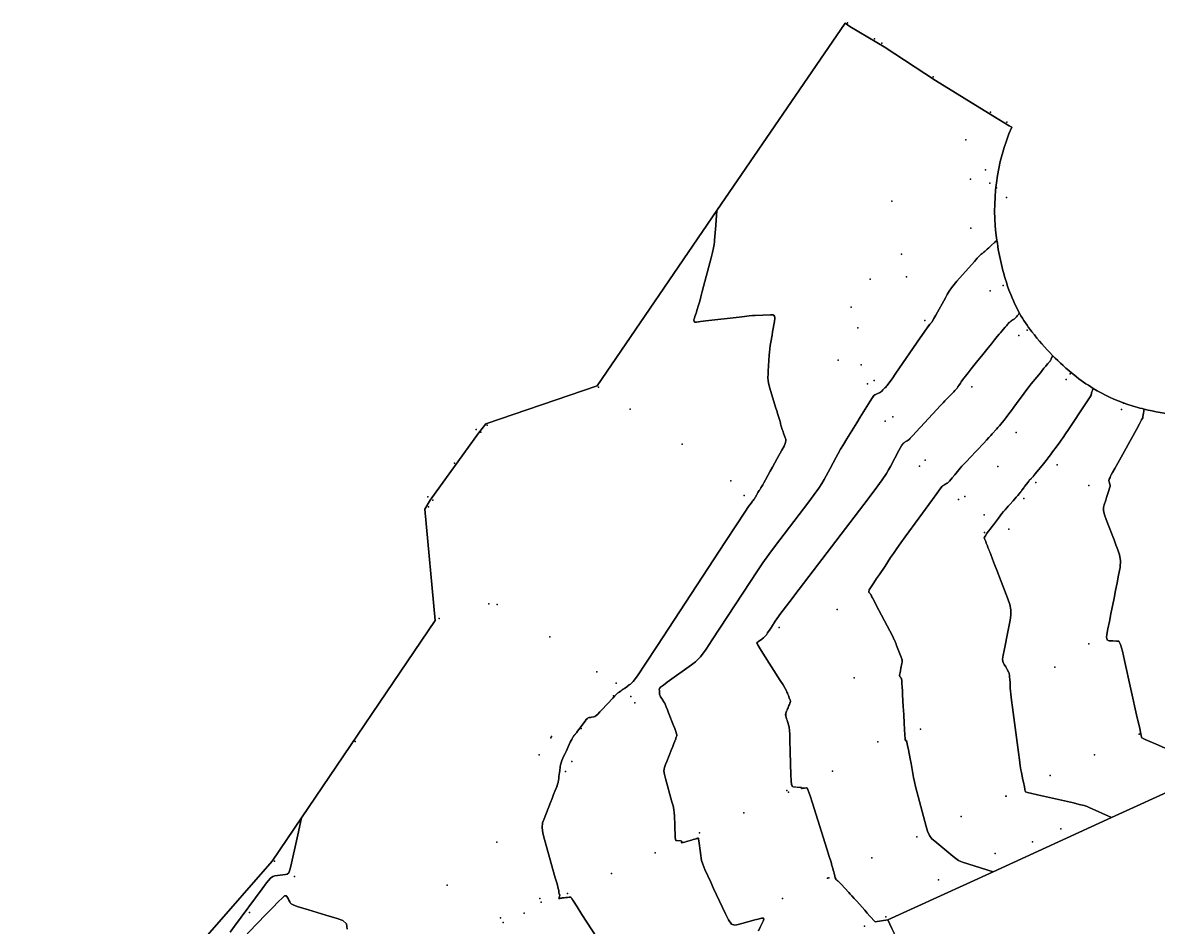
# Model space of a CAD drawing. Extents: x 4 to 139, y 4 to 137.
# Drawn here: x 31.6 to 88, y 92.1 to 137.1 of the extents above; entities that cross this region are included whole.
import ezdxf

# ---------------------------------------------------------------- set-up
doc = ezdxf.new("R2010")
doc.units = 0
for name, color, linetype in [('3D_PONTOS', 1, 'CONTINUOUS'), ('BOUNDARY', 7, 'CONTINUOUS'), ('TOPOGRAPHY', 7, 'CONTINUOUS')]:
    doc.layers.add(name, color=color, linetype=linetype)

msp = doc.modelspace()

# ---------------------------------------------------------------- linework, layer by layer
at = {"layer": '3D_PONTOS'}
for p in [(72.535, 137.054, 84.831), (73.865, 136.251, 84.764), (74.228, 136.037, 84.76), (76.788, 134.367, 84.793), (79.625, 132.614, 84.755), (80.435, 132.116, 84.758), (78.41, 131.234, 84.787), (79.381, 129.746, 84.765), (78.642, 129.278, 84.764), (79.603, 129.09, 84.761), (79.921, 128.854, 84.848), (74.727, 128.194, 84.828), (80.431, 128.368, 84.853), (78.651, 126.85, 84.638), (75.207, 125.563, 84.815), (73.645, 124.316, 84.867), (75.456, 124.43, 84.744), (79.616, 123.739, 84.262), (80.258, 124.007, 84.243), (72.714, 122.928, 84.878), (73.042, 121.905, 84.857), (76.364, 122.27, 84.519), (81.037, 121.52, 83.831), (81.456, 121.791, 83.807), (72.063, 120.288, 84.911), (73.199, 120.063, 84.767), (83.586, 119.619, 83.222), (73.518, 119.119, 84.58), (73.851, 119.29, 84.583), (83.389, 119.341, 83.239), (60.162, 118.95, 85.145), (78.696, 118.977, 83.87), (86.236, 118.158, 82.647), (61.732, 117.857, 85.079), (74.773, 117.487, 84.21), (86.141, 117.844, 82.652), (54.079, 116.859, 85.714), (54.62, 117.062, 85.712), (74.399, 117.27, 84.213), (54.317, 116.718, 85.665), (80.897, 116.71, 83.317), (64.308, 116.119, 85.118), (53.008, 115.18, 85.709), (76.389, 115.329, 83.729), (82.946, 115.091, 82.867), (76.101, 115.022, 83.719), (79.993, 115.017, 83.239), (66.735, 114.299, 85.075), (81.884, 114.223, 82.914), (84.521, 114.074, 82.584), (51.682, 113.514, 85.738), (67.394, 113.573, 85.066), (78.35, 113.522, 83.287), (81.278, 113.43, 82.916), (51.72, 113.013, 85.726), (51.924, 113.349, 85.699), (78.035, 113.373, 83.289), (79.322, 112.612, 83.064), (79.331, 111.73, 82.988), (80.539, 111.894, 82.889), (54.711, 108.192, 85.277), (55.132, 108.167, 85.269), (72.013, 107.904, 83.644), (52.243, 107.464, 85.385), (69.131, 107.018, 83.875), (57.749, 106.558, 85.263), (84.523, 106.211, 82.565), (82.833, 105.048, 82.778), (60.076, 104.817, 85.185), (72.864, 104.51, 83.709), (61.028, 104.254, 85.12), (60.908, 103.617, 84.888), (61.76, 103.593, 84.634), (61.97, 103.272, 84.614), (57.787, 101.544, 85.145), (57.828, 101.606, 85.159), (59.299, 101.999, 84.937), (76.147, 101.965, 83.417), (87.009, 101.724, 82.497), (87.063, 101.733, 82.497), (48.071, 101.354, 85.421), (74.032, 101.343, 83.618), (57.208, 100.692, 85.156), (84.789, 100.693, 82.688), (58.511, 99.862, 84.968), (58.83, 100.356, 84.954), (71.787, 99.878, 83.87), (82.587, 99.662, 82.882), (69.514, 98.925, 84.06), (69.6, 98.847, 84.079), (80.388, 98.643, 83.074), (80.409, 98.638, 83.073), (67.381, 97.814, 84.285), (78.178, 97.63, 83.283), (65.173, 96.817, 84.487), (75.979, 96.613, 83.541), (83.116, 97.017, 83.198), (55.103, 96.349, 85.171), (81.714, 96.37, 83.315), (44.071, 95.418, 85.528), (62.976, 95.819, 84.663), (73.733, 95.584, 83.801), (79.855, 95.785, 83.413), (60.796, 94.802, 84.831), (45.065, 94.648, 85.482), (52.639, 94.228, 85.316), (71.528, 94.572, 84.024), (71.595, 94.591, 84.025), (77.04, 94.478, 83.658), (58.624, 93.801, 85.003), (57.252, 93.56, 85.072), (57.309, 93.382, 85.063), (69.299, 93.564, 84.256), (42.819, 92.855, 85.403), (55.283, 92.597, 85.193), (56.471, 92.827, 85.163), (74.423, 92.648, 83.955), (55.421, 92.368, 85.185), (73.366, 92.187, 84.05)]:
    msp.add_point(p, dxfattribs=at)
at = {"layer": 'BOUNDARY'}
msp.add_lwpolyline([(31.557, 81.242), (43.949, 95.418), (45.402, 97.56), (52.05, 107.359), (51.528, 112.9), (51.791, 113.334), (54.195, 116.675), (54.563, 117.136), (60.086, 119.018), (66.039, 127.727), (72.403, 137.039), (72.651, 136.87), (73.981, 136.067), (74.344, 135.853), (76.904, 134.183), (79.746, 132.43), (80.551, 131.932), (80.685, 131.865, 0.139837), (79.948, 126.251, 0.048914), (80.515, 123.872, 0.045246), (81.075, 122.625, 0.036807), (81.69, 121.699, 0.029936), (82.714, 120.53, 0.028088), (83.796, 119.551, 0.033617), (84.733, 118.894, 0.054092), (86.4, 118.116, 0.022033), (87.269, 117.861, 0.039314), (88.863, 117.601, 0.04517)], format="xyb", dxfattribs=at)
msp.add_lwpolyline([(89.132, 99.176), (85.643, 97.579), (79.763, 94.888), (74.529, 92.493), (74.723, 92.07), (75.831, 89.656), (76.303, 88.629), (76.673, 87.823), (77.397, 86.247), (78.092, 84.733), (78.887, 83.001), (79.683, 81.268), (80.478, 79.536), (81.158, 78.054), (81.93, 76.373), (82.702, 74.692), (83.474, 73.01), (84.317, 71.175), (85.131, 69.401), (85.946, 67.628), (86.76, 65.854), (87.92, 63.327), (88.347, 62.398)], dxfattribs=at)
at = {"layer": 'TOPOGRAPHY'}
for points in [[(68.101, 91.944), (68.195, 92.139), (68.242, 92.237), (68.289, 92.335), (68.336, 92.433), (68.374, 92.525), (68.359, 92.581), (68.254, 92.577), (68.096, 92.537), (67.928, 92.491), (67.761, 92.445), (67.092, 92.262), (66.925, 92.231), (66.764, 92.29), (66.612, 92.5), (66.464, 92.8), (66.318, 93.115), (65.879, 94.061), (65.733, 94.376), (65.586, 94.691), (65.445, 94.998), (65.337, 95.257), (65.282, 95.437), (65.26, 95.569), (65.243, 95.692), (65.21, 95.94), (65.16, 96.311), (65.144, 96.43), (65.131, 96.518), (65.125, 96.554), (65.123, 96.558), (65.114, 96.556), (65.109, 96.555), (65.084, 96.547), (65.024, 96.53), (64.944, 96.506), (64.86, 96.481), (64.777, 96.457), (64.526, 96.383), (64.443, 96.358), (64.363, 96.335), (64.282, 96.315), (64.28, 96.329), (64.294, 96.388), (64.294, 96.398), (64.286, 96.406), (64.264, 96.411), (64.232, 96.414), (64.035, 96.432), (64.003, 96.441), (63.978, 96.488), (63.965, 96.597), (63.959, 96.744), (63.949, 97.051), (63.944, 97.204), (63.929, 97.664), (63.922, 97.819), (63.903, 97.985), (63.862, 98.167), (63.809, 98.359), (63.48, 99.523), (63.43, 99.715), (63.408, 99.896), (63.434, 100.058), (63.488, 100.209), (63.548, 100.359), (63.666, 100.658), (63.784, 100.957), (63.844, 101.107), (63.901, 101.251), (63.946, 101.365), (63.97, 101.429), (63.982, 101.462), (63.992, 101.49), (64.002, 101.518), (64.023, 101.574), (64.043, 101.63), (64.05, 101.664), (64.04, 101.729), (64, 101.848), (63.942, 101.998), (63.882, 102.154), (63.821, 102.309), (63.7, 102.621), (63.639, 102.777), (63.579, 102.932), (63.52, 103.083), (63.469, 103.206), (63.432, 103.281), (63.404, 103.328), (63.378, 103.37), (63.351, 103.412), (63.324, 103.455), (63.297, 103.497), (63.244, 103.581), (63.218, 103.623), (63.199, 103.663), (63.19, 103.7), (63.188, 103.735), (63.185, 103.805), (63.182, 103.874), (63.181, 103.909), (63.18, 103.944), (63.187, 103.983), (63.244, 104.05), (63.385, 104.161), (63.577, 104.3), (64.778, 105.16), (64.983, 105.317), (65.217, 105.559), (65.499, 105.943), (65.81, 106.412), (67.704, 109.308), (68.018, 109.786), (68.324, 110.237), (68.617, 110.641), (68.902, 111.018), (70.602, 113.253), (70.877, 113.617), (71.107, 113.935), (71.259, 114.174), (71.366, 114.366), (71.465, 114.551), (71.663, 114.92), (71.96, 115.473), (72.062, 115.661), (72.18, 115.87), (72.327, 116.114), (72.491, 116.38), (72.992, 117.187), (73.158, 117.456), (73.492, 117.994), (73.652, 118.252), (73.773, 118.444), (73.835, 118.537), (73.901, 118.58), (73.932, 118.594), (73.958, 118.606), (74.038, 118.643), (74.065, 118.656), (74.092, 118.668), (74.118, 118.68), (74.145, 118.693), (74.175, 118.713), (74.208, 118.742), (74.243, 118.778), (74.279, 118.814), (74.315, 118.85), (74.351, 118.887), (74.387, 118.923), (74.423, 118.96), (74.459, 118.996), (74.502, 119.044), (74.586, 119.155), (74.739, 119.372), (74.934, 119.653), (76.144, 121.405), (76.338, 121.686), (76.483, 121.895), (76.555, 121.998), (76.606, 122.062), (76.62, 122.078), (76.631, 122.091), (76.642, 122.104), (76.653, 122.117), (76.664, 122.13), (76.675, 122.143), (76.698, 122.169), (76.712, 122.188), (76.748, 122.247), (76.819, 122.371), (76.911, 122.535), (77.39, 123.386), (77.486, 123.556), (77.584, 123.726), (77.694, 123.894), (77.824, 124.058), (77.966, 124.222), (78.832, 125.198), (78.971, 125.355), (79.079, 125.475), (79.136, 125.533), (79.162, 125.554), (79.224, 125.598), (79.245, 125.613), (79.266, 125.628), (79.287, 125.643), (79.309, 125.66), (79.345, 125.69), (79.402, 125.742), (79.472, 125.807), (79.544, 125.874), (79.688, 126.009), (79.832, 126.143), (79.904, 126.21), (79.948, 126.251, -0.139837), (80.685, 131.865), (80.685, 131.865), (80.551, 131.932), (79.746, 132.43), (76.904, 134.183), (74.344, 135.853), (73.981, 136.067), (72.651, 136.87), (72.403, 137.039), (66.039, 127.727), (65.963, 126.768), (65.953, 126.649), (65.934, 126.41), (65.925, 126.291), (65.916, 126.172), (65.903, 126.046), (65.875, 125.881), (65.821, 125.649), (65.751, 125.378), (65.314, 123.713), (65.244, 123.444), (65.184, 123.222), (65.143, 123.079), (65.113, 122.984), (65.058, 122.809), (65.002, 122.635), (64.974, 122.548), (64.946, 122.46), (64.92, 122.376), (64.901, 122.311), (64.897, 122.278), (64.901, 122.264), (64.906, 122.253), (64.916, 122.23), (64.932, 122.197), (64.948, 122.188), (65.032, 122.19), (65.229, 122.209), (65.492, 122.24), (67.143, 122.435), (67.412, 122.466), (67.644, 122.491), (67.813, 122.505), (67.946, 122.512), (68.702, 122.548), (68.822, 122.547), (68.903, 122.501), (68.919, 122.382), (68.896, 122.218), (68.809, 121.704), (68.78, 121.533), (68.721, 121.19), (68.693, 121.02), (68.669, 120.853), (68.653, 120.692), (68.642, 120.535), (68.588, 119.752), (68.578, 119.596), (68.57, 119.438), (68.579, 119.272), (68.616, 119.093), (68.671, 118.906), (68.956, 117.965), (69.013, 117.776), (69.068, 117.594), (69.113, 117.444), (69.141, 117.351), (69.159, 117.291), (69.175, 117.236), (69.191, 117.181), (69.207, 117.127), (69.223, 117.072), (69.239, 117.018), (69.255, 116.963), (69.271, 116.908), (69.289, 116.852), (69.308, 116.793), (69.329, 116.733), (69.35, 116.672), (69.413, 116.49), (69.434, 116.43), (69.456, 116.369), (69.471, 116.302), (69.452, 116.198), (69.376, 116.031), (69.266, 115.827), (69.035, 115.406), (68.804, 114.984), (68.688, 114.774), (68.572, 114.563), (68.46, 114.359), (68.37, 114.197), (68.316, 114.102), (68.283, 114.049), (68.225, 113.955), (68.167, 113.862), (68.138, 113.815), (68.109, 113.768), (68.081, 113.723), (68.057, 113.683), (68.041, 113.654), (68.028, 113.632), (68.017, 113.61), (68.005, 113.589), (67.994, 113.567), (67.982, 113.546), (67.971, 113.524), (67.949, 113.484), (67.929, 113.452), (67.902, 113.415), (67.87, 113.373), (67.837, 113.33), (67.804, 113.286), (67.738, 113.199), (67.672, 113.112), (67.617, 113.035), (67.427, 112.75), (67.015, 112.122), (66.47, 111.288), (63.061, 106.074), (62.514, 105.24), (62.094, 104.612), (61.886, 104.328), (61.804, 104.25), (61.744, 104.207), (61.684, 104.164), (61.564, 104.078), (61.444, 103.992), (61.386, 103.951), (61.336, 103.915), (61.301, 103.891), (61.276, 103.873), (61.251, 103.857), (61.179, 103.807), (61.154, 103.79), (61.13, 103.774), (61.102, 103.753), (61.054, 103.708), (60.971, 103.621), (60.867, 103.51), (60.331, 102.936), (60.224, 102.821), (60.12, 102.711), (60.032, 102.627), (59.973, 102.59), (59.93, 102.579), (59.811, 102.561), (59.771, 102.555), (59.691, 102.543), (59.651, 102.533), (59.605, 102.505), (59.55, 102.445), (59.489, 102.365), (59.427, 102.282), (59.243, 102.034), (59.182, 101.951), (59.12, 101.869), (59.061, 101.789), (59.016, 101.73), (58.992, 101.7), (58.965, 101.682), (58.96, 101.679), (58.953, 101.67), (58.942, 101.652), (58.928, 101.629), (58.913, 101.606), (58.899, 101.582), (58.885, 101.558), (58.87, 101.534), (58.856, 101.51), (58.842, 101.486), (58.826, 101.459), (58.8, 101.409), (58.759, 101.32), (58.707, 101.21), (58.602, 100.981), (58.549, 100.866), (58.496, 100.752), (58.443, 100.637), (58.39, 100.523), (58.339, 100.409), (58.298, 100.299), (58.274, 100.197), (58.259, 100.099), (58.233, 99.905), (58.22, 99.808), (58.194, 99.614), (58.181, 99.517), (58.169, 99.423), (58.158, 99.348), (58.149, 99.306), (58.142, 99.283), (58.136, 99.263), (58.129, 99.243), (58.122, 99.223), (58.116, 99.203), (58.109, 99.184), (58.097, 99.147), (58.065, 99.064), (58.007, 98.916), (57.931, 98.723), (57.851, 98.523), (57.772, 98.322), (57.455, 97.52), (57.382, 97.315), (57.352, 97.081), (57.393, 96.798), (57.475, 96.486), (58.013, 94.587), (58.099, 94.283), (58.163, 94.053), (58.189, 93.947), (58.193, 93.916), (58.194, 93.896), (58.196, 93.838), (58.197, 93.8), (58.198, 93.781), (58.2, 93.767), (58.203, 93.762), (58.207, 93.76), (58.227, 93.759), (58.238, 93.758), (58.235, 93.735), (58.23, 93.715), (58.22, 93.673), (58.216, 93.652), (58.211, 93.631), (58.201, 93.588), (58.197, 93.568), (58.196, 93.554), (58.201, 93.55), (58.21, 93.551), (58.229, 93.557), (58.257, 93.565), (58.285, 93.573), (58.298, 93.577), (58.317, 93.582), (58.333, 93.582), (58.361, 93.583), (58.367, 93.583), (58.383, 93.585), (58.413, 93.589), (58.453, 93.594), (58.534, 93.604), (58.615, 93.614), (58.696, 93.624), (58.735, 93.629), (58.777, 93.63), (58.788, 93.617), (58.799, 93.599), (58.821, 93.564), (58.837, 93.539), (58.915, 93.419), (59.095, 93.14), (59.337, 92.766), (60.85, 90.426)], [(74.723, 92.07), (74.529, 92.493), (73.901, 92.398), (73.643, 92.685), (73.511, 92.832), (73.38, 92.979), (73.248, 93.126), (72.984, 93.419), (72.855, 93.563), (72.743, 93.687), (72.66, 93.778), (72.593, 93.85), (72.209, 94.262), (72.148, 94.328), (72.098, 94.38), (72.07, 94.408), (72.054, 94.422), (72.04, 94.433), (72.026, 94.445), (72.012, 94.456), (71.998, 94.468), (71.984, 94.479), (71.948, 94.508), (71.921, 94.591), (71.902, 94.663), (71.862, 94.812), (71.842, 94.886), (71.822, 94.961), (71.782, 95.11), (71.757, 95.198), (71.708, 95.361), (71.617, 95.652), (71.502, 96.018), (70.782, 98.294), (70.666, 98.657), (70.576, 98.926), (70.527, 99.036), (70.503, 99.05), (70.484, 99.049), (70.386, 99.044), (70.367, 99.043), (70.351, 99.042), (70.338, 99.04), (70.328, 99.038), (70.318, 99.037), (70.288, 99.031), (70.278, 99.03), (70.248, 99.024), (70.244, 99.06), (70.241, 99.065), (70.226, 99.069), (70.19, 99.074), (70.142, 99.078), (69.797, 99.109), (69.753, 99.208), (69.731, 99.413), (69.72, 99.689), (69.702, 100.264), (69.683, 100.838), (69.665, 101.413), (69.655, 101.692), (69.643, 101.916), (69.626, 102.05), (69.606, 102.131), (69.545, 102.345), (69.525, 102.416), (69.505, 102.487), (69.485, 102.559), (69.455, 102.674), (69.468, 102.756), (69.488, 102.811), (69.51, 102.866), (69.553, 102.976), (69.575, 103.031), (69.597, 103.086), (69.618, 103.141), (69.64, 103.195), (69.656, 103.237), (69.665, 103.26), (69.669, 103.272), (69.692, 103.334), (69.694, 103.346), (69.691, 103.37), (69.676, 103.414), (69.655, 103.469), (69.632, 103.527), (69.588, 103.641), (69.566, 103.699), (69.543, 103.756), (69.521, 103.813), (69.494, 103.878), (69.436, 103.984), (69.327, 104.162), (69.188, 104.382), (68.324, 105.746), (68.185, 105.964), (68.083, 106.127), (68.015, 106.241), (68.05, 106.282), (68.113, 106.327), (68.273, 106.442), (68.353, 106.499), (68.394, 106.53), (68.441, 106.579), (68.497, 106.656), (68.559, 106.749), (68.685, 106.942), (68.749, 107.039), (68.938, 107.329), (69.021, 107.45), (69.221, 107.723), (69.617, 108.248), (70.131, 108.925), (73.333, 113.133), (73.848, 113.811), (74.251, 114.354), (74.466, 114.671), (74.57, 114.852), (74.655, 115.01), (75.079, 115.8), (75.161, 115.952), (75.249, 116.111), (75.277, 116.14), (75.291, 116.151), (75.305, 116.163), (75.319, 116.174), (75.334, 116.186), (75.348, 116.197), (75.389, 116.231), (75.431, 116.257), (75.451, 116.27), (75.492, 116.296), (75.553, 116.335), (75.58, 116.355), (75.645, 116.418), (75.772, 116.554), (75.938, 116.733), (76.968, 117.851), (77.135, 118.032), (77.275, 118.182), (77.369, 118.281), (77.435, 118.348), (77.497, 118.411), (77.805, 118.724), (77.866, 118.787), (77.921, 118.849), (77.969, 118.91), (78.011, 118.97), (78.053, 119.031), (78.136, 119.151), (78.178, 119.211), (78.261, 119.332), (78.308, 119.398), (78.386, 119.501), (78.516, 119.665), (78.676, 119.866), (79.009, 120.279), (79.175, 120.486), (79.507, 120.9), (79.673, 121.106), (79.834, 121.307), (79.969, 121.474), (80.059, 121.583), (80.123, 121.657), (80.182, 121.726), (80.359, 121.932), (80.418, 122), (80.477, 122.069), (80.571, 122.177), (80.622, 122.223), (80.667, 122.251), (80.714, 122.281), (80.785, 122.326), (80.809, 122.341), (80.832, 122.359), (80.854, 122.379), (80.875, 122.402), (80.916, 122.449), (80.958, 122.495), (80.979, 122.518), (81.02, 122.564), (81.034, 122.58), (81.075, 122.625, -0.045246), (80.515, 123.872, -0.048914), (79.948, 126.251), (79.904, 126.21), (79.832, 126.143), (79.688, 126.009), (79.544, 125.874), (79.472, 125.807), (79.358, 125.701), (79.304, 125.656), (79.266, 125.628), (79.245, 125.613), (79.224, 125.598), (79.162, 125.554), (79.136, 125.533), (79.079, 125.475), (78.971, 125.355), (78.832, 125.198), (77.966, 124.222), (77.824, 124.058), (77.694, 123.894), (77.584, 123.726), (77.486, 123.556), (77.39, 123.386), (76.911, 122.535), (76.819, 122.371), (76.721, 122.2), (76.698, 122.169), (76.675, 122.143), (76.664, 122.13), (76.653, 122.117), (76.642, 122.104), (76.62, 122.078), (76.61, 122.067), (76.603, 122.058), (76.596, 122.05), (76.56, 122.005), (76.546, 121.985), (76.483, 121.895), (76.338, 121.686), (76.144, 121.405), (74.934, 119.653), (74.739, 119.372), (74.586, 119.155), (74.502, 119.044), (74.459, 118.996), (74.423, 118.96), (74.387, 118.923), (74.351, 118.887), (74.315, 118.85), (74.279, 118.814), (74.213, 118.746), (74.162, 118.702), (74.118, 118.68), (74.092, 118.668), (74.065, 118.656), (74.038, 118.643), (73.958, 118.606), (73.932, 118.594), (73.911, 118.584), (73.898, 118.577), (73.889, 118.572), (73.841, 118.542), (73.827, 118.526), (73.773, 118.444), (73.652, 118.252), (73.492, 117.994), (73.158, 117.456), (72.992, 117.187), (72.491, 116.38), (72.327, 116.114), (72.18, 115.87), (72.062, 115.661), (71.96, 115.473), (71.663, 114.92), (71.465, 114.551), (71.366, 114.366), (71.259, 114.174), (71.107, 113.935), (70.877, 113.617), (70.602, 113.253), (68.902, 111.018), (68.617, 110.641), (68.324, 110.237), (68.018, 109.786), (67.704, 109.308), (65.81, 106.412), (65.499, 105.943), (65.217, 105.559), (64.983, 105.317), (64.778, 105.16), (63.577, 104.3), (63.385, 104.161), (63.244, 104.05), (63.187, 103.983), (63.18, 103.944), (63.181, 103.909), (63.182, 103.874), (63.185, 103.805), (63.188, 103.735), (63.19, 103.7), (63.199, 103.663), (63.218, 103.623), (63.244, 103.581), (63.297, 103.497), (63.324, 103.455), (63.351, 103.412), (63.378, 103.37), (63.427, 103.292), (63.469, 103.206), (63.52, 103.083), (63.579, 102.932), (63.639, 102.777), (63.7, 102.621), (63.821, 102.309), (63.882, 102.154), (63.942, 101.998), (64, 101.848), (64.055, 101.685), (64.043, 101.63), (64.023, 101.574), (64.002, 101.518), (63.992, 101.49), (63.973, 101.438), (63.946, 101.365), (63.901, 101.251), (63.844, 101.107), (63.784, 100.957), (63.666, 100.658), (63.548, 100.359), (63.488, 100.209), (63.434, 100.058), (63.408, 99.896), (63.43, 99.715), (63.48, 99.523), (63.809, 98.359), (63.862, 98.167), (63.903, 97.985), (63.922, 97.819), (63.929, 97.664), (63.944, 97.204), (63.949, 97.051), (63.959, 96.744), (63.965, 96.597), (63.978, 96.488), (64.003, 96.441), (64.035, 96.432), (64.232, 96.414), (64.298, 96.407), (64.28, 96.329), (64.281, 96.32), (64.304, 96.321), (64.363, 96.335), (64.443, 96.358), (64.526, 96.383), (64.777, 96.457), (64.86, 96.481), (64.944, 96.506), (65.074, 96.544), (65.124, 96.559), (65.131, 96.518), (65.144, 96.43), (65.16, 96.311), (65.21, 95.94), (65.243, 95.692), (65.26, 95.569), (65.282, 95.437), (65.337, 95.257), (65.445, 94.998), (65.586, 94.691), (65.733, 94.376), (65.879, 94.061), (66.318, 93.115), (66.464, 92.8), (66.612, 92.5), (66.764, 92.29), (66.925, 92.231), (67.092, 92.262), (67.761, 92.445), (67.928, 92.491), (68.096, 92.537), (68.254, 92.577), (68.359, 92.581), (68.374, 92.525), (68.336, 92.433), (68.289, 92.335), (68.242, 92.237), (68.195, 92.139), (68.101, 91.944)], [(90.764, 99.944), (87.856, 101.223), (87.543, 101.36), (87.311, 101.463), (87.144, 101.536), (87.144, 101.537), (87.143, 101.537), (87.135, 101.578), (87.099, 101.741), (87.024, 102.078), (86.923, 102.533), (86.292, 105.381), (86.189, 105.836), (86.096, 106.174), (86.01, 106.335), (85.893, 106.341), (85.704, 106.351), (85.641, 106.355), (85.524, 106.361), (85.448, 106.374), (85.413, 106.479), (85.394, 106.533), (85.414, 106.676), (85.466, 106.953), (85.538, 107.32), (85.614, 107.703), (85.766, 108.469), (85.842, 108.852), (85.918, 109.235), (85.994, 109.617), (86.063, 109.995), (86.089, 110.339), (86.044, 110.626), (85.955, 110.881), (85.86, 111.13), (85.765, 111.379), (85.669, 111.627), (85.383, 112.374), (85.294, 112.617), (85.238, 112.828), (85.238, 112.985), (85.272, 113.109), (85.351, 113.347), (85.391, 113.466), (85.51, 113.822), (85.548, 113.937), (85.573, 114.029), (85.58, 114.089), (85.547, 114.188), (85.504, 114.314), (85.531, 114.378), (85.571, 114.472), (85.598, 114.535), (85.623, 114.593), (85.686, 114.711), (85.8, 114.917), (85.949, 115.186), (86.88, 116.858), (87.028, 117.126), (87.139, 117.328), (87.193, 117.435), (87.197, 117.466), (87.204, 117.516), (87.214, 117.583), (87.234, 117.684), (87.246, 117.745), (87.253, 117.779), (87.269, 117.861, -0.022033), (86.4, 118.116, -0.054092), (84.733, 118.894), (84.722, 118.864), (84.717, 118.851), (84.711, 118.832), (84.703, 118.813), (84.668, 118.717), (84.654, 118.678), (84.645, 118.64), (84.639, 118.613), (84.637, 118.6), (84.634, 118.587), (84.628, 118.562), (84.579, 118.481), (84.479, 118.327), (84.344, 118.123), (83.501, 116.85), (83.363, 116.643), (83.241, 116.462), (83.146, 116.327), (83.067, 116.218), (82.838, 115.906), (82.762, 115.802), (82.685, 115.698), (82.609, 115.593), (82.485, 115.426), (82.39, 115.305), (82.323, 115.222), (82.256, 115.141), (82.189, 115.059), (81.865, 114.663), (81.781, 114.561), (81.731, 114.505), (81.673, 114.441), (81.644, 114.409), (81.557, 114.313), (81.527, 114.28), (81.482, 114.225), (81.411, 114.131), (81.323, 114.013), (81.279, 113.954), (81.191, 113.836), (81.11, 113.726), (81.048, 113.649), (80.98, 113.57), (80.904, 113.483), (80.749, 113.308), (80.594, 113.132), (80.516, 113.045), (80.439, 112.957), (80.361, 112.868), (80.281, 112.774), (80.199, 112.671), (80.116, 112.562), (80.032, 112.453), (79.78, 112.124), (79.697, 112.014), (79.613, 111.904), (79.532, 111.799), (79.471, 111.719), (79.439, 111.677), (79.395, 111.611), (79.326, 111.508), (79.309, 111.483), (79.334, 111.436), (79.338, 111.428), (79.368, 111.351), (79.394, 111.283), (79.422, 111.211), (79.45, 111.139), (79.477, 111.068), (79.505, 110.996), (79.533, 110.925), (79.584, 110.792), (79.643, 110.64), (79.727, 110.418), (79.833, 110.144), (79.941, 109.861), (80.158, 109.294), (80.484, 108.444), (80.586, 108.163), (80.648, 107.889), (80.645, 107.63), (80.602, 107.378), (80.552, 107.129), (80.503, 106.879), (80.304, 105.88), (80.258, 105.638), (80.234, 105.442), (80.245, 105.323), (80.278, 105.251), (80.315, 105.187), (80.388, 105.058), (80.462, 104.929), (80.53, 104.809), (80.561, 104.726), (80.576, 104.64), (80.582, 104.547), (80.588, 104.453), (80.599, 104.264), (80.615, 103.981), (80.622, 103.875), (80.64, 103.7), (80.676, 103.408), (80.724, 103.046), (81.018, 100.807), (81.066, 100.444), (81.107, 100.144), (81.139, 99.95), (81.165, 99.819), (81.238, 99.458), (81.262, 99.337), (81.311, 99.096), (81.335, 98.981), (81.353, 98.895), (81.363, 98.848), (81.467, 98.824), (81.678, 98.775), (81.964, 98.71), (83.751, 98.301), (84.041, 98.234), (84.279, 98.173), (84.433, 98.123), (84.535, 98.08), (85.643, 97.579), (89.132, 99.176)], [(88.863, 117.601, -0.039314), (87.269, 117.861), (87.253, 117.779), (87.246, 117.745), (87.234, 117.684), (87.222, 117.623), (87.218, 117.603), (87.214, 117.584), (87.211, 117.566), (87.209, 117.55), (87.204, 117.516), (87.197, 117.466), (87.193, 117.435), (87.139, 117.328), (87.028, 117.126), (86.88, 116.858), (85.949, 115.186), (85.8, 114.917), (85.686, 114.711), (85.631, 114.607), (85.612, 114.566), (85.598, 114.535), (85.571, 114.472), (85.531, 114.378), (85.518, 114.347), (85.511, 114.318), (85.513, 114.291), (85.521, 114.265), (85.547, 114.188), (85.58, 114.089), (85.573, 114.029), (85.548, 113.937), (85.51, 113.822), (85.391, 113.466), (85.351, 113.347), (85.272, 113.109), (85.238, 112.985), (85.238, 112.828), (85.294, 112.617), (85.383, 112.374), (85.669, 111.627), (85.765, 111.379), (85.86, 111.13), (85.955, 110.881), (86.044, 110.626), (86.089, 110.339), (86.063, 109.995), (85.994, 109.617), (85.918, 109.235), (85.842, 108.852), (85.766, 108.469), (85.614, 107.703), (85.538, 107.32), (85.466, 106.953), (85.414, 106.676), (85.396, 106.551), (85.4, 106.517), (85.413, 106.479), (85.439, 106.403), (85.447, 106.385), (85.47, 106.371), (85.517, 106.363), (85.578, 106.358), (85.641, 106.355), (85.704, 106.351), (85.893, 106.341), (86.01, 106.335), (86.096, 106.174), (86.189, 105.836), (86.292, 105.381), (86.923, 102.533), (87.024, 102.078), (87.099, 101.741), (87.135, 101.578), (87.143, 101.537), (87.195, 101.514), (87.212, 101.506), (87.311, 101.463), (87.543, 101.36), (87.856, 101.223), (90.764, 99.944)]]:
    msp.add_lwpolyline(points, format="xyb", dxfattribs=at)
for points in [[(60.85, 90.426), (59.337, 92.766), (59.095, 93.14), (58.915, 93.419), (58.826, 93.556), (58.816, 93.573), (58.805, 93.59), (58.788, 93.617), (58.781, 93.625), (58.766, 93.63), (58.735, 93.629), (58.696, 93.624), (58.615, 93.614), (58.534, 93.604), (58.453, 93.594), (58.413, 93.589), (58.369, 93.583), (58.355, 93.583), (58.328, 93.582), (58.323, 93.582), (58.318, 93.581), (58.314, 93.581), (58.311, 93.58), (58.291, 93.575), (58.288, 93.574), (58.283, 93.573), (58.275, 93.571), (58.266, 93.568), (58.257, 93.565), (58.238, 93.56), (58.229, 93.557), (58.219, 93.554), (58.196, 93.547), (58.197, 93.568), (58.201, 93.588), (58.206, 93.609), (58.211, 93.631), (58.216, 93.652), (58.22, 93.673), (58.23, 93.715), (58.235, 93.735), (58.237, 93.751), (58.235, 93.757), (58.232, 93.758), (58.227, 93.759), (58.215, 93.76), (58.211, 93.76), (58.2, 93.761), (58.198, 93.781), (58.197, 93.8), (58.197, 93.819), (58.196, 93.838), (58.193, 93.916), (58.189, 93.947), (58.163, 94.053), (58.099, 94.283), (58.013, 94.587), (57.475, 96.486), (57.393, 96.798), (57.352, 97.081), (57.382, 97.315), (57.455, 97.52), (57.772, 98.322), (57.851, 98.523), (57.931, 98.723), (58.007, 98.916), (58.065, 99.064), (58.093, 99.136), (58.103, 99.164), (58.109, 99.184), (58.116, 99.203), (58.122, 99.223), (58.129, 99.243), (58.142, 99.283), (58.149, 99.306), (58.158, 99.348), (58.169, 99.423), (58.181, 99.517), (58.194, 99.614), (58.22, 99.808), (58.233, 99.905), (58.259, 100.099), (58.274, 100.197), (58.298, 100.299), (58.339, 100.409), (58.39, 100.523), (58.443, 100.637), (58.496, 100.752), (58.549, 100.866), (58.602, 100.981), (58.707, 101.21), (58.759, 101.32), (58.8, 101.409), (58.826, 101.459), (58.842, 101.486), (58.856, 101.51), (58.87, 101.534), (58.885, 101.558), (58.899, 101.582), (58.913, 101.606), (58.94, 101.65), (58.958, 101.678), (58.989, 101.698), (58.995, 101.704), (59.016, 101.73), (59.061, 101.789), (59.12, 101.869), (59.182, 101.951), (59.243, 102.034), (59.427, 102.282), (59.489, 102.365), (59.55, 102.445), (59.605, 102.505), (59.651, 102.533), (59.691, 102.543), (59.771, 102.555), (59.811, 102.561), (59.93, 102.579), (59.973, 102.59), (60.032, 102.627), (60.12, 102.711), (60.224, 102.821), (60.331, 102.936), (60.867, 103.51), (60.971, 103.621), (61.054, 103.708), (61.102, 103.753), (61.13, 103.774), (61.154, 103.79), (61.179, 103.807), (61.251, 103.857), (61.276, 103.873), (61.301, 103.891), (61.336, 103.915), (61.386, 103.951), (61.444, 103.992), (61.564, 104.078), (61.684, 104.164), (61.744, 104.207), (61.804, 104.25), (61.886, 104.328), (62.094, 104.612), (62.514, 105.24), (63.061, 106.074), (66.47, 111.288), (67.015, 112.122), (67.427, 112.75), (67.617, 113.035), (67.672, 113.112), (67.738, 113.199), (67.804, 113.286), (67.837, 113.33), (67.87, 113.373), (67.902, 113.415), (67.929, 113.452), (67.947, 113.48), (67.959, 113.503), (67.971, 113.524), (67.982, 113.546), (67.994, 113.567), (68.005, 113.589), (68.017, 113.61), (68.038, 113.65), (68.057, 113.683), (68.081, 113.723), (68.109, 113.768), (68.138, 113.815), (68.167, 113.862), (68.225, 113.955), (68.283, 114.049), (68.316, 114.102), (68.37, 114.197), (68.46, 114.359), (68.572, 114.563), (68.688, 114.774), (68.804, 114.984), (69.035, 115.406), (69.266, 115.827), (69.376, 116.031), (69.452, 116.198), (69.471, 116.302), (69.456, 116.369), (69.434, 116.43), (69.413, 116.49), (69.35, 116.672), (69.329, 116.733), (69.308, 116.793), (69.289, 116.852), (69.271, 116.908), (69.255, 116.963), (69.239, 117.018), (69.223, 117.072), (69.207, 117.127), (69.191, 117.181), (69.175, 117.236), (69.159, 117.291), (69.141, 117.351), (69.113, 117.444), (69.068, 117.594), (69.013, 117.776), (68.956, 117.965), (68.671, 118.906), (68.616, 119.093), (68.579, 119.272), (68.57, 119.438), (68.578, 119.596), (68.588, 119.752), (68.642, 120.535), (68.653, 120.692), (68.669, 120.853), (68.693, 121.02), (68.721, 121.19), (68.78, 121.533), (68.809, 121.704), (68.896, 122.218), (68.919, 122.382), (68.903, 122.501), (68.822, 122.547), (68.702, 122.548), (67.946, 122.512), (67.813, 122.505), (67.644, 122.491), (67.412, 122.466), (67.143, 122.435), (65.492, 122.24), (65.229, 122.209), (65.032, 122.19), (64.936, 122.188), (64.916, 122.23), (64.906, 122.253), (64.896, 122.273), (64.901, 122.311), (64.92, 122.376), (64.946, 122.46), (64.974, 122.548), (65.002, 122.635), (65.058, 122.809), (65.113, 122.984), (65.143, 123.079), (65.184, 123.222), (65.244, 123.444), (65.314, 123.713), (65.751, 125.378), (65.821, 125.649), (65.875, 125.881), (65.903, 126.046), (65.916, 126.172), (65.925, 126.291), (65.934, 126.41), (65.953, 126.649), (65.963, 126.768), (66.039, 127.727), (60.086, 119.018), (54.563, 117.136), (54.195, 116.675), (51.791, 113.334), (51.528, 112.9), (52.05, 107.359), (45.402, 97.56), (45.219, 96.72), (45.187, 96.576), (44.88, 95.169), (44.834, 94.975), (44.777, 94.829), (44.701, 94.763), (44.614, 94.744), (44.083, 94.681), (43.989, 94.658), (43.859, 94.56), (43.671, 94.338), (43.449, 94.042), (42.076, 92.188), (41.857, 91.889)], [(41.857, 91.889), (42.076, 92.188), (43.449, 94.042), (43.671, 94.338), (43.859, 94.56), (43.989, 94.658), (44.083, 94.681), (44.614, 94.744), (44.701, 94.763), (44.777, 94.829), (44.834, 94.975), (44.88, 95.169), (45.187, 96.576), (45.219, 96.72), (45.402, 97.56), (43.949, 95.418), (31.557, 81.242)], [(42.586, 91.675), (43.145, 92.251), (43.705, 92.827), (43.985, 93.115), (44.253, 93.391), (44.454, 93.595), (44.557, 93.691), (44.588, 93.694), (44.61, 93.696), (44.642, 93.698), (44.659, 93.684), (44.679, 93.653), (44.703, 93.61), (44.752, 93.521), (44.776, 93.477), (44.825, 93.388), (44.849, 93.344), (44.884, 93.298), (44.985, 93.241), (45.194, 93.167), (45.469, 93.082), (45.754, 92.996), (46.611, 92.737), (46.897, 92.651), (47.182, 92.564), (47.453, 92.467), (47.636, 92.307), (47.673, 92.04)], [(47.673, 92.04), (47.636, 92.307), (47.453, 92.467), (47.182, 92.564), (46.897, 92.651), (46.611, 92.737), (45.754, 92.996), (45.469, 93.082), (45.194, 93.167), (44.985, 93.241), (44.884, 93.298), (44.849, 93.344), (44.825, 93.388), (44.776, 93.477), (44.752, 93.521), (44.703, 93.61), (44.679, 93.653), (44.659, 93.684), (44.644, 93.696), (44.632, 93.697), (44.61, 93.696), (44.566, 93.692), (44.544, 93.679), (44.454, 93.595), (44.253, 93.391), (43.985, 93.115), (43.705, 92.827), (43.145, 92.251), (42.586, 91.675)]]:
    msp.add_lwpolyline(points, dxfattribs=at)
for points in [[(75.335, 102.41), (75.328, 102.536), (75.318, 102.702), (75.307, 102.893), (75.296, 103.087), (75.262, 103.67), (75.251, 103.864), (75.24, 104.058), (75.229, 104.245), (75.218, 104.388), (75.207, 104.458), (75.196, 104.485), (75.174, 104.523), (75.163, 104.542), (75.142, 104.58), (75.115, 104.628), (75.125, 104.712), (75.139, 104.784), (75.153, 104.857), (75.183, 105.005), (75.197, 105.078), (75.212, 105.152), (75.226, 105.226), (75.239, 105.3), (75.24, 105.376), (75.222, 105.457), (75.192, 105.54), (75.128, 105.707), (75.096, 105.79), (75.032, 105.957), (75, 106.041), (74.969, 106.122), (74.944, 106.187), (74.929, 106.226), (74.919, 106.25), (74.911, 106.271), (74.903, 106.292), (74.895, 106.313), (74.87, 106.377), (74.858, 106.406), (74.82, 106.483), (74.738, 106.641), (74.63, 106.847), (73.959, 108.131), (73.851, 108.338), (73.766, 108.497), (73.721, 108.578), (73.7, 108.613), (73.682, 108.64), (73.664, 108.666), (73.647, 108.693), (73.629, 108.719), (73.612, 108.746), (73.579, 108.795), (73.611, 108.886), (73.704, 109.041), (73.836, 109.241), (73.975, 109.448), (74.113, 109.656), (74.39, 110.071), (74.667, 110.486), (74.81, 110.697), (74.974, 110.935), (75.174, 111.215), (75.396, 111.52), (76.75, 113.378), (76.967, 113.676), (77.132, 113.899), (77.22, 114.013), (77.249, 114.037), (77.265, 114.049), (77.281, 114.062), (77.297, 114.075), (77.313, 114.088), (77.36, 114.126), (77.393, 114.143), (77.409, 114.151), (77.425, 114.159), (77.489, 114.192), (77.507, 114.203), (77.537, 114.232), (77.589, 114.291), (77.654, 114.367), (77.721, 114.446), (77.855, 114.604), (77.988, 114.762), (78.055, 114.841), (78.125, 114.923), (78.213, 115.022), (78.33, 115.149), (78.465, 115.293), (78.604, 115.441), (79.295, 116.176), (79.431, 116.321), (79.55, 116.449), (79.64, 116.548), (79.714, 116.632), (79.928, 116.873), (79.999, 116.954), (80.071, 117.034), (80.142, 117.115), (80.215, 117.199), (80.303, 117.307), (80.414, 117.453), (80.54, 117.622), (80.668, 117.795), (80.796, 117.968), (80.924, 118.141), (81.308, 118.66), (81.434, 118.831), (81.551, 118.986), (81.652, 119.115), (81.744, 119.228), (81.835, 119.34), (81.925, 119.451), (82.106, 119.673), (82.196, 119.784), (82.287, 119.895), (82.374, 120.002), (82.468, 120.117), (82.497, 120.15), (82.512, 120.167), (82.527, 120.184), (82.542, 120.2), (82.587, 120.25), (82.601, 120.266), (82.614, 120.283), (82.623, 120.301), (82.631, 120.319), (82.638, 120.338), (82.646, 120.356), (82.667, 120.412), (82.682, 120.448), (82.687, 120.461), (82.714, 120.53, -0.029936), (81.69, 121.699, -0.036807), (81.075, 122.625), (81.034, 122.58), (80.979, 122.518), (80.958, 122.495), (80.916, 122.449), (80.843, 122.367), (80.806, 122.339), (80.738, 122.296), (80.643, 122.236), (80.618, 122.219), (80.584, 122.188), (80.535, 122.135), (80.477, 122.069), (80.418, 122), (80.359, 121.932), (80.182, 121.726), (80.123, 121.657), (80.059, 121.583), (79.969, 121.474), (79.834, 121.307), (79.673, 121.106), (79.507, 120.9), (79.175, 120.486), (79.009, 120.279), (78.676, 119.866), (78.516, 119.665), (78.386, 119.501), (78.308, 119.398), (78.261, 119.332), (78.178, 119.211), (78.136, 119.151), (78.053, 119.031), (78.011, 118.97), (77.969, 118.91), (77.921, 118.849), (77.866, 118.787), (77.805, 118.724), (77.497, 118.411), (77.435, 118.348), (77.369, 118.281), (77.275, 118.182), (77.135, 118.032), (76.968, 117.851), (75.938, 116.733), (75.772, 116.554), (75.645, 116.418), (75.571, 116.346), (75.533, 116.322), (75.492, 116.296), (75.431, 116.257), (75.411, 116.245), (75.392, 116.232), (75.376, 116.22), (75.362, 116.209), (75.334, 116.186), (75.277, 116.14), (75.26, 116.122), (75.225, 116.068), (75.161, 115.952), (75.079, 115.8), (74.655, 115.01), (74.57, 114.852), (74.466, 114.671), (74.251, 114.354), (73.848, 113.811), (73.333, 113.133), (70.131, 108.925), (69.617, 108.248), (69.221, 107.723), (69.021, 107.45), (68.938, 107.329), (68.749, 107.039), (68.685, 106.942), (68.559, 106.749), (68.497, 106.656), (68.441, 106.579), (68.394, 106.53), (68.353, 106.499), (68.313, 106.47), (68.273, 106.442), (68.113, 106.327), (68.074, 106.299), (68.046, 106.277), (68.035, 106.264), (68.033, 106.256), (68.035, 106.214), (68.041, 106.198), (68.083, 106.127), (68.185, 105.964), (68.324, 105.746), (69.188, 104.382), (69.327, 104.162), (69.436, 103.984), (69.494, 103.878), (69.521, 103.813), (69.543, 103.756), (69.566, 103.699), (69.588, 103.641), (69.632, 103.527), (69.674, 103.42), (69.698, 103.35), (69.677, 103.293), (69.673, 103.282), (69.664, 103.256), (69.64, 103.195), (69.618, 103.141), (69.597, 103.086), (69.575, 103.031), (69.553, 102.976), (69.488, 102.811), (69.468, 102.756), (69.458, 102.696), (69.466, 102.629), (69.485, 102.559), (69.505, 102.487), (69.525, 102.416), (69.545, 102.345), (69.606, 102.131), (69.626, 102.05), (69.643, 101.916), (69.655, 101.692), (69.665, 101.413), (69.683, 100.838), (69.702, 100.264), (69.72, 99.689), (69.731, 99.413), (69.753, 99.208), (69.791, 99.121), (69.84, 99.105), (70.185, 99.074), (70.243, 99.067), (70.247, 99.033), (70.248, 99.029), (70.252, 99.027), (70.259, 99.026), (70.268, 99.028), (70.318, 99.037), (70.346, 99.042), (70.386, 99.044), (70.484, 99.049), (70.52, 99.051), (70.576, 98.926), (70.666, 98.657), (70.782, 98.294), (71.502, 96.018), (71.617, 95.652), (71.708, 95.361), (71.757, 95.198), (71.782, 95.11), (71.822, 94.961), (71.842, 94.886), (71.862, 94.812), (71.902, 94.663), (71.921, 94.591), (71.94, 94.534), (71.955, 94.505), (71.97, 94.49), (71.998, 94.468), (72.026, 94.445), (72.066, 94.412), (72.098, 94.38), (72.148, 94.328), (72.209, 94.262), (72.593, 93.85), (72.66, 93.778), (72.743, 93.687), (72.855, 93.563), (72.984, 93.419), (73.248, 93.126), (73.38, 92.979), (73.511, 92.832), (73.643, 92.685), (73.901, 92.398), (74.531, 92.493), (79.763, 94.888), (78.244, 95.364), (78.151, 95.396), (78.043, 95.452), (77.91, 95.547), (77.763, 95.665), (76.865, 96.399), (76.718, 96.527), (76.593, 96.685), (76.502, 96.897), (76.432, 97.139), (76.034, 98.625), (75.968, 98.871), (75.909, 99.113), (75.858, 99.347), (75.813, 99.575), (75.682, 100.259), (75.639, 100.487), (75.551, 100.943), (75.509, 101.161), (75.476, 101.322), (75.46, 101.388), (75.452, 101.396), (75.446, 101.395), (75.441, 101.394), (75.435, 101.393), (75.429, 101.392), (75.424, 101.391), (75.406, 101.388), (75.401, 101.429), (75.399, 101.443), (75.398, 101.456), (75.396, 101.47), (75.391, 101.508), (75.388, 101.552), (75.383, 101.625), (75.377, 101.72), (75.365, 101.916), (75.359, 102.014), (75.347, 102.21), (75.341, 102.308)], [(80.724, 103.046), (80.676, 103.408), (80.64, 103.7), (80.622, 103.875), (80.615, 103.981), (80.609, 104.076), (80.599, 104.264), (80.588, 104.453), (80.582, 104.547), (80.576, 104.64), (80.561, 104.726), (80.533, 104.799), (80.498, 104.864), (80.462, 104.929), (80.388, 105.058), (80.315, 105.187), (80.278, 105.251), (80.245, 105.323), (80.234, 105.442), (80.258, 105.638), (80.304, 105.88), (80.503, 106.879), (80.552, 107.129), (80.602, 107.378), (80.645, 107.63), (80.648, 107.889), (80.586, 108.163), (80.484, 108.444), (80.158, 109.294), (79.941, 109.861), (79.833, 110.144), (79.727, 110.418), (79.643, 110.64), (79.591, 110.773), (79.56, 110.853), (79.533, 110.925), (79.505, 110.996), (79.477, 111.068), (79.45, 111.139), (79.422, 111.211), (79.394, 111.283), (79.368, 111.351), (79.347, 111.403), (79.337, 111.428), (79.334, 111.436), (79.331, 111.441), (79.315, 111.471), (79.313, 111.474), (79.312, 111.476), (79.312, 111.477), (79.311, 111.478), (79.311, 111.478), (79.311, 111.479), (79.31, 111.48), (79.31, 111.48), (79.309, 111.482), (79.326, 111.508), (79.334, 111.521), (79.352, 111.547), (79.36, 111.56), (79.369, 111.573), (79.395, 111.611), (79.415, 111.641), (79.42, 111.648), (79.43, 111.663), (79.439, 111.677), (79.471, 111.719), (79.532, 111.799), (79.613, 111.904), (79.697, 112.014), (79.78, 112.124), (80.032, 112.453), (80.116, 112.562), (80.199, 112.671), (80.281, 112.774), (80.361, 112.868), (80.439, 112.957), (80.516, 113.045), (80.594, 113.132), (80.749, 113.308), (80.904, 113.483), (80.98, 113.57), (81.048, 113.649), (81.102, 113.716), (81.147, 113.777), (81.191, 113.836), (81.279, 113.954), (81.323, 114.013), (81.411, 114.131), (81.482, 114.225), (81.527, 114.28), (81.557, 114.313), (81.615, 114.377), (81.644, 114.409), (81.673, 114.441), (81.731, 114.505), (81.761, 114.54), (81.801, 114.586), (81.857, 114.653), (81.922, 114.733), (82.189, 115.059), (82.256, 115.141), (82.323, 115.222), (82.39, 115.305), (82.459, 115.393), (82.533, 115.49), (82.609, 115.593), (82.685, 115.698), (82.762, 115.802), (82.838, 115.906), (83.067, 116.218), (83.146, 116.327), (83.241, 116.462), (83.363, 116.643), (83.501, 116.85), (84.344, 118.123), (84.479, 118.327), (84.579, 118.481), (84.622, 118.552), (84.631, 118.574), (84.634, 118.587), (84.637, 118.6), (84.639, 118.613), (84.645, 118.64), (84.654, 118.678), (84.668, 118.717), (84.675, 118.737), (84.689, 118.775), (84.696, 118.794), (84.703, 118.813), (84.711, 118.832), (84.717, 118.851), (84.722, 118.864), (84.733, 118.894, -0.033617), (83.796, 119.551, -0.028088), (82.714, 120.53), (82.687, 120.461), (82.667, 120.412), (82.646, 120.356), (82.617, 120.284), (82.587, 120.25), (82.557, 120.217), (82.497, 120.15), (82.479, 120.13), (82.442, 120.086), (82.374, 120.002), (82.287, 119.895), (82.196, 119.784), (82.106, 119.673), (81.925, 119.451), (81.835, 119.34), (81.744, 119.228), (81.652, 119.115), (81.551, 118.986), (81.434, 118.831), (81.308, 118.66), (80.924, 118.141), (80.796, 117.968), (80.668, 117.795), (80.54, 117.622), (80.414, 117.453), (80.303, 117.307), (80.215, 117.199), (80.142, 117.115), (80.071, 117.034), (79.999, 116.954), (79.928, 116.873), (79.714, 116.632), (79.64, 116.548), (79.55, 116.449), (79.431, 116.321), (79.295, 116.176), (78.604, 115.441), (78.465, 115.293), (78.33, 115.149), (78.213, 115.022), (78.125, 114.923), (78.055, 114.841), (77.988, 114.762), (77.855, 114.604), (77.721, 114.446), (77.654, 114.367), (77.589, 114.291), (77.513, 114.205), (77.473, 114.184), (77.393, 114.143), (77.377, 114.135), (77.361, 114.125), (77.345, 114.114), (77.329, 114.101), (77.297, 114.075), (77.233, 114.024), (77.209, 113.998), (77.132, 113.899), (76.967, 113.676), (76.75, 113.378), (75.396, 111.52), (75.174, 111.215), (74.974, 110.935), (74.81, 110.697), (74.667, 110.486), (74.39, 110.071), (74.113, 109.656), (73.975, 109.448), (73.836, 109.241), (73.704, 109.041), (73.611, 108.886), (73.583, 108.807), (73.594, 108.773), (73.612, 108.746), (73.629, 108.719), (73.647, 108.693), (73.664, 108.666), (73.682, 108.64), (73.715, 108.59), (73.766, 108.497), (73.851, 108.338), (73.959, 108.131), (74.63, 106.847), (74.738, 106.641), (74.82, 106.483), (74.863, 106.395), (74.879, 106.355), (74.895, 106.313), (74.911, 106.271), (74.926, 106.232), (74.944, 106.187), (74.969, 106.122), (75, 106.041), (75.032, 105.957), (75.096, 105.79), (75.128, 105.707), (75.192, 105.54), (75.24, 105.405), (75.239, 105.3), (75.226, 105.226), (75.212, 105.152), (75.197, 105.078), (75.183, 105.005), (75.153, 104.857), (75.139, 104.784), (75.125, 104.712), (75.118, 104.655), (75.121, 104.62), (75.131, 104.599), (75.163, 104.542), (75.205, 104.468), (75.218, 104.388), (75.229, 104.245), (75.24, 104.058), (75.251, 103.864), (75.262, 103.67), (75.296, 103.087), (75.307, 102.893), (75.318, 102.702), (75.328, 102.536), (75.335, 102.41), (75.341, 102.308), (75.347, 102.21), (75.359, 102.014), (75.365, 101.916), (75.377, 101.72), (75.383, 101.625), (75.388, 101.552), (75.391, 101.514), (75.393, 101.497), (75.403, 101.415), (75.405, 101.403), (75.408, 101.393), (75.412, 101.39), (75.418, 101.39), (75.457, 101.397), (75.476, 101.322), (75.509, 101.161), (75.551, 100.943), (75.639, 100.487), (75.682, 100.259), (75.813, 99.575), (75.858, 99.347), (75.909, 99.113), (75.968, 98.871), (76.034, 98.625), (76.432, 97.139), (76.502, 96.897), (76.593, 96.685), (76.718, 96.527), (76.865, 96.399), (77.763, 95.665), (77.91, 95.547), (78.043, 95.452), (78.151, 95.396), (78.244, 95.364), (79.763, 94.888), (85.643, 97.579), (84.535, 98.08), (84.433, 98.123), (84.279, 98.173), (84.041, 98.234), (83.751, 98.301), (81.964, 98.71), (81.678, 98.775), (81.467, 98.824), (81.363, 98.848), (81.353, 98.895), (81.335, 98.981), (81.311, 99.096), (81.262, 99.337), (81.238, 99.458), (81.165, 99.819), (81.139, 99.95), (81.107, 100.144), (81.066, 100.444), (81.018, 100.807)]]:
    msp.add_lwpolyline(points, format="xyb", close=True, dxfattribs=at)

doc.saveas('drawing.dxf')
